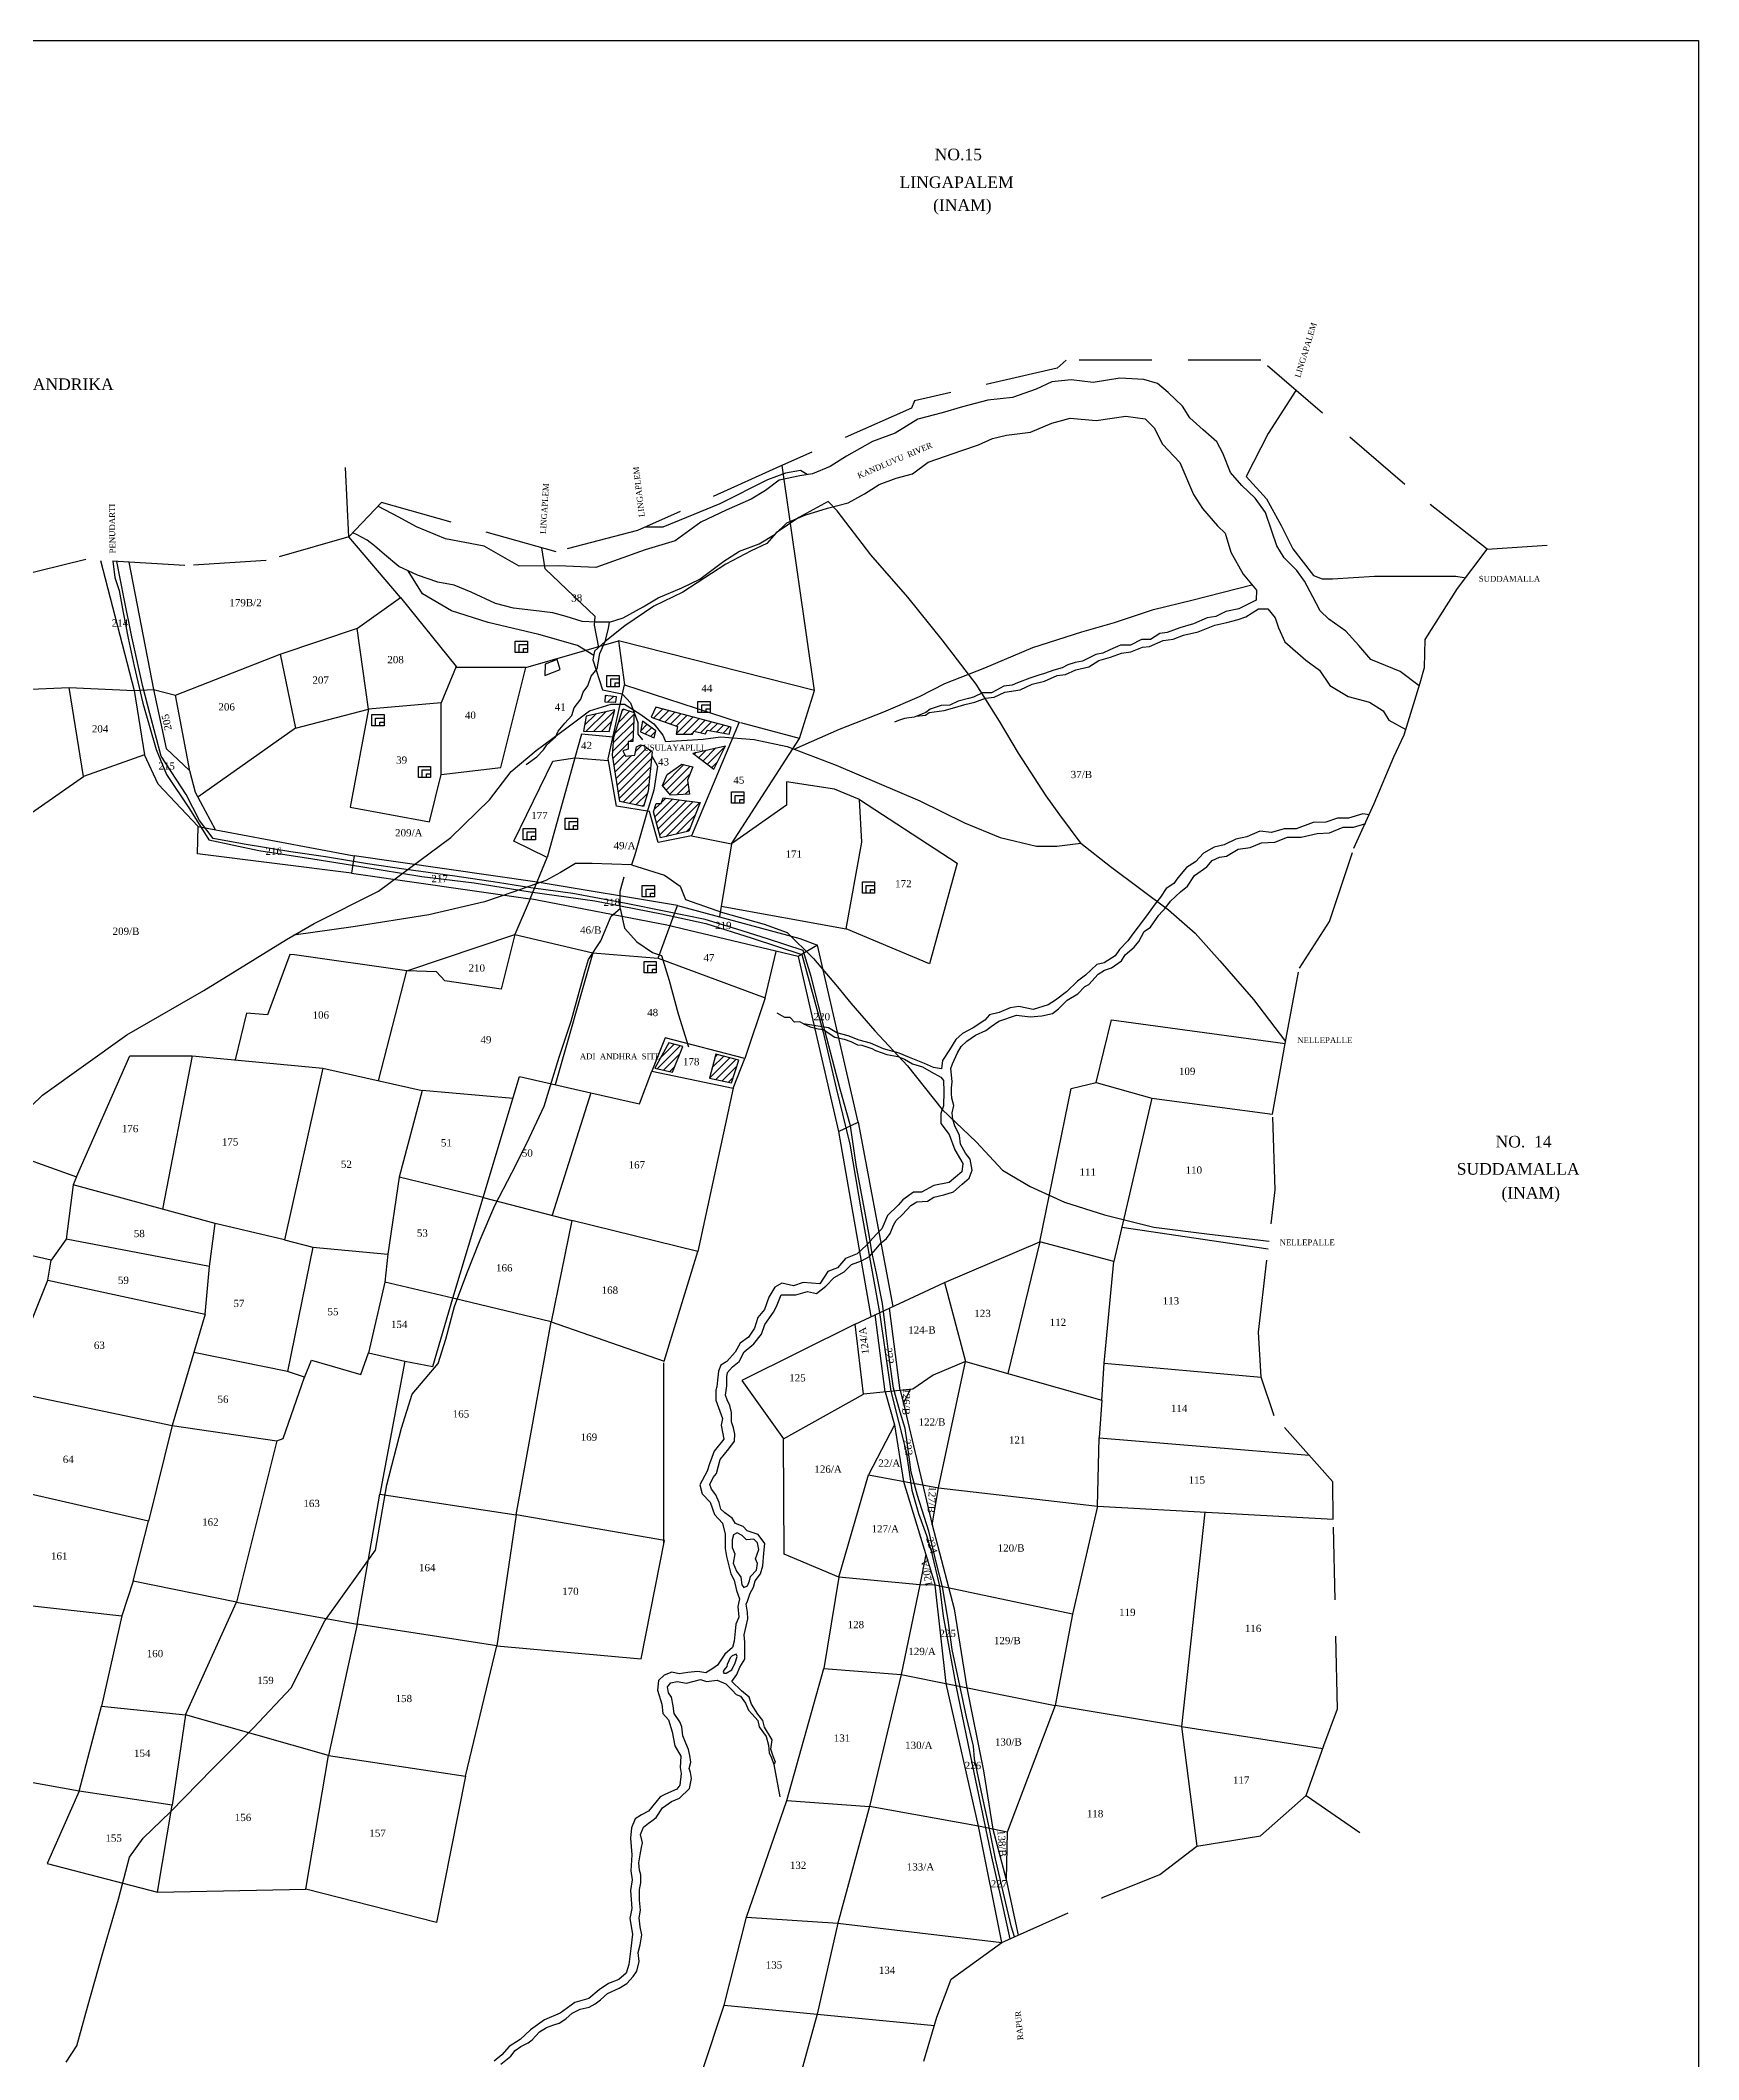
# Model space of a CAD drawing. Header units: millimetres. Extents: x -321 to 2151, y -865 to 603.
# Drawn here: x 1580 to 2151, y -92 to 603 of the extents above; entities that cross this region are included whole.
import ezdxf

# ---------------------------------------------------------------- set-up
doc = ezdxf.new("R2010")
doc.units = ezdxf.units.MM
doc.header["$MEASUREMENT"] = 0
for name, pattern in [('ACAD_ISO02W100', [15, 12, -3]), ('ACAD_ISO07W100', [3, 0, -3]), ('BORDER', [1.75, 0.5, -0.25, 0.5, -0.25, 0, -0.25])]:
    doc.linetypes.add(name, pattern=pattern)
for name, color, linetype in [('CARTTRACK', 30, 'ACAD_ISO02W100'), ('NALA', 4, 'Continuous'), ('SQUAREWELL', 5, 'Continuous'), ('SURVEY_BND', 7, 'Continuous'), ('SURVEY_NO', 7, 'Continuous'), ('TEXT', 7, 'Continuous'), ('VILLAGE_AREA', 1, 'Continuous')]:
    doc.layers.add(name, color=color, linetype=linetype)
for name, color, linetype, lineweight in [('FOOTPATH', 150, 'ACAD_ISO07W100', 30), ('ROAD', 1, 'Continuous', 25), ('VILL_BOUNDARY', 6, 'BORDER', 30)]:
    doc.layers.add(name, color=color, linetype=linetype, lineweight=lineweight)
doc.styles.get("Standard").update_dxf_attribs({"font": 'TIMES.TTF', "height": 3})

msp = doc.modelspace()

# ---------------------------------------------------------------- hatches: boundary and pattern name
at = {"layer": 'VILLAGE_AREA', "linetype": 'ByBlock'}
h = msp.add_hatch(dxfattribs=at)
h.set_pattern_fill('ANSI31', color=256, scale=15, angle=180, style=0)
h.paths.add_polyline_path([(1800.97, 256.56), (1796.07, 257.84), (1791.32, 249.11), (1797.39, 247.74)])
h.paths.add_polyline_path([(1820.25, 251.84), (1812.32, 253.91), (1810.09, 245.59), (1817.69, 244.02)])
h.paths.add_polyline_path([(1806.95, 340.47), (1794.15, 342.14), (1793.53, 340.13), (1791.8, 340.13), (1790.81, 337.32), (1793.3, 328.37), (1803.05, 330.62)])
h.paths.add_polyline_path([(1802.53, 348.22), (1804.37, 352.77), (1800.61, 353.69), (1795.55, 350.1), (1793.94, 346.34), (1796.71, 342.99), (1803.21, 343.4)])
h.paths.add_polyline_path([(1815.65, 359.96), (1804.38, 357.52), (1811.64, 351.95)])
h.paths.add_polyline_path([(1791.64, 373.35), (1790.07, 369.83), (1799.06, 366.65), (1798.64, 364.01), (1804.25, 364.01), (1804.7, 365), (1808.71, 364.14), (1809.33, 365.4), (1816.87, 364.01), (1817.6, 366.45)])
h.paths.add_polyline_path([(1778.1, 376.88), (1774.26, 377.34), (1774.14, 375.13), (1777.87, 374.98)])
h.paths.add_polyline_path([(1777.53, 372.39), (1767.68, 370.18), (1766.77, 365), (1775.64, 364.96)])
h = msp.add_hatch(dxfattribs=at)
h.set_pattern_fill('ANSI31', color=256, scale=15, angle=180, style=0)
h.paths.add_polyline_path([(1790.42, 357.89), (1787.53, 360.13), (1786.32, 360.38), (1785.03, 359.66), (1784.48, 356.79), (1781.26, 356.41), (1780.3, 358.24), (1782.16, 358.8), (1782.16, 361.45), (1783.75, 361.45), (1784.19, 371.41), (1780.26, 372.67), (1777.25, 362.99), (1776.7, 356.82), (1779.3, 340.81), (1787.41, 339.12), (1788.99, 344.34)])
h = msp.add_hatch(dxfattribs=at)
h.set_pattern_fill('ANSI31', color=256, scale=15, angle=180, style=0)
h.paths.add_polyline_path([(1791.09, 362.77), (1791.6, 365.19), (1787.03, 368.43), (1786.42, 364.78)])

# ---------------------------------------------------------------- linework, layer by layer
at = {"lineweight": 30}
msp.add_lwpolyline([(-321.13, 602.74), (2150.53, 602.74), (2150.53, -864.75), (-321.13, -864.75)], close=True, dxfattribs=at)
at = {"layer": 'CARTTRACK', "linetype": 'ByBlock'}
for points in [[(1843.77, 453.33), (1841.41, 454.69), (1836.31, 453.87), (1830.11, 451.52), (1813.64, 443.32), (1802.22, 438.54), (1794.01, 435.2), (1787.85, 435.2)], [(1850.95, 444.05), (1840.83, 438.52), (1833.11, 433.24), (1829.83, 429.65), (1824.51, 427.06), (1815.71, 422.55), (1800.95, 412.84), (1790.95, 408.02), (1781.04, 401.27), (1774.21, 395.89), (1770.58, 392.53), (1770, 389.53), (1773.27, 379.25), (1780.09, 377.87), (1782.91, 374.8), (1785.46, 368.03), (1785.46, 363.96), (1787.11, 362.1)], [(1938.02, 326.42), (1930.65, 336.3), (1925.98, 342.77), (1916.48, 357.52), (1909.89, 368.48), (1901.91, 381.2), (1890.17, 396.43), (1878.33, 411.11), (1865.67, 425.67), (1854.09, 440.8), (1850.95, 444.05)], [(1770.29, 391.03), (1764.66, 394.56), (1751.44, 398.31), (1733.92, 402.43), (1721.33, 406.42), (1711.4, 412.24), (1706.42, 420.19)], [(1562.01, 221.84), (1580.53, 239.79), (1609.54, 260.53), (1636.06, 275.77), (1664.52, 293.38), (1674.01, 298.86), (1696.18, 310.02), (1721.07, 328.49), (1734.36, 341.4), (1741.9, 351.12), (1750.43, 358.37), (1760.98, 366.2), (1768.84, 372.03), (1776.31, 374.29), (1780.91, 374.29), (1786.18, 370.98), (1791.01, 367.59), (1794.1, 363.68), (1794.94, 361.48), (1807.98, 362.31), (1813.93, 363.14), (1825.54, 362.16), (1836.8, 359.73), (1853.68, 353.33), (1882.51, 341.11), (1897.91, 333.49), (1910.12, 328.44), (1922.63, 325.51), (1929.65, 325.51), (1937.94, 326.48), (1948.13, 318.48), (1958.1, 310.97), (1968.13, 303.53), (1977.28, 295.55), (1985.71, 286.05), (1997.35, 272.65), (2008.34, 258.28)], [(1790.27, 356.5), (1792.28, 352.94), (1790.94, 344.7), (1788.55, 336.92), (1784.47, 322.43), (1783.27, 319.09), (1769.72, 319.45), (1763.95, 319.45), (1758.81, 316.45), (1753.79, 313.69), (1742.8, 309.72), (1732.63, 306.26), (1713.5, 301.88), (1687.52, 297.67), (1667.09, 294.87)], [(1783.27, 319.09), (1794.66, 315.44), (1800.06, 311.66), (1801.82, 307.09), (1814.57, 302.68), (1828.97, 298.6), (1836.84, 295.79), (1845.88, 286.76), (1854.16, 277.07), (1858.8, 271.39), (1867, 261.87), (1878.22, 249.93), (1890.18, 234.81), (1901.93, 223.71), (1910.99, 214.02), (1920.52, 208.35), (1932.31, 203.01), (1946.05, 198.59), (1963.03, 194.31), (1982.25, 191.99), (2002.74, 189.59)]]:
    msp.add_lwpolyline(points, dxfattribs=at)
at = {"layer": 'FOOTPATH', "linetype": 'ByBlock'}
for points in [[(2011.9, 482.32), (2002.38, 467.48), (1994.8, 452.67), (2001.86, 444.96), (2006.9, 435.76), (2010.9, 427.75), (2018.04, 418.57), (2021.01, 417.48), (2024.53, 417.48), (2039.01, 418.34), (2056.43, 418.34), (2067.01, 418.34), (2069.79, 417.88), (2070.3, 417.77)], [(1771.99, 393.83), (1770.5, 401.47), (1770.77, 404.44), (1753.62, 420.88), (1752.44, 428.12)], [(1839.28, 358.79), (1845.23, 361.49), (1854.82, 365.67), (1870.16, 371.69), (1882.37, 376.91), (1891.08, 381.49), (1904.9, 386.88), (1921.38, 393.84), (1938.26, 399.2), (1949.56, 402.38), (1962.88, 406.86), (1976.08, 410.15), (1996.82, 415.38)], [(1779.34, 304.05), (1779.33, 309.99), (1780.76, 314.86)], [(1588.7, -93.03), (1592.35, -87.4), (1596.04, -74.09), (1601.06, -56.13), (1606.77, -36.88), (1610.46, -22.44), (1615.16, -15.91), (1624.64, -6.83), (1639.11, 7.91), (1653.17, 22.11), (1666.12, 35.84), (1677.72, 58.89), (1689.92, 75.86), (1695.19, 83.15), (1699.05, 105.67), (1704.07, 125.15), (1707.81, 136.87), (1716.73, 147.45), (1719.4, 155.8), (1722.34, 167.01), (1726.65, 178.45), (1731.23, 190.04), (1736.3, 201.81), (1742.09, 213.03), (1747.28, 223.29), (1753.18, 236.02), (1758.41, 252.83), (1762.57, 265.3), (1767.06, 281.85), (1768.48, 286.43), (1772.7, 292.9), (1776.25, 301.33), (1779.34, 304.05), (1780.91, 297.2), (1785.14, 292.59), (1790.52, 288.84), (1793.6, 287.81), (1796.2, 279.24), (1799.39, 267.78), (1802.89, 256.36)]]:
    msp.add_lwpolyline(points, dxfattribs=at)
at = {"layer": 'NALA', "linetype": 'ByBlock'}
for points in [[(2054.38, 380.62), (2047.78, 385.54), (2037.75, 389.66), (2033.54, 394.54), (2029.11, 399.4), (2023.29, 403.6), (2020.33, 406.4), (2017.78, 411.28), (2014.84, 416.69), (2012.25, 420.33), (2007.86, 424.67), (2005.32, 428.83), (2003.7, 433.85), (2001.45, 440.27), (1997.9, 445.18), (1993.31, 449.57), (1989.43, 454.01), (1986.77, 460.65), (1984.74, 464.58), (1980.02, 468.77), (1975.47, 472.82), (1972.86, 476.84), (1967.95, 481.58), (1964.3, 484.73), (1959.55, 486.08), (1951.29, 486.5), (1942.17, 485.07), (1934.58, 485.97), (1927.97, 485.27), (1922.52, 482.73), (1914.43, 479.9), (1905.91, 478.95), (1897.24, 476.62), (1890.23, 474.57), (1881.85, 472.39), (1874.05, 467.54), (1866.22, 464.71), (1857.22, 459.66), (1851.69, 456.14), (1845.53, 453.63), (1841.22, 452.89), (1834.12, 451.41), (1829.36, 447.89), (1824.43, 444.88), (1815.89, 441.07), (1807.1, 436.92), (1798.34, 430.49), (1787.94, 427.44), (1770.99, 421.38), (1758.18, 421.95), (1744.57, 421.84), (1732.57, 428.65), (1719.21, 431.26), (1709.25, 435.31), (1703.25, 438.73), (1695.98, 442.41)], [(1775.66, 402.53), (1780.39, 404.06), (1787.34, 407.78), (1792.43, 410.89), (1800.55, 414.34), (1806.75, 417.39), (1815, 423.51), (1820.45, 426.98), (1827.23, 429.51), (1832.68, 432.83), (1836.79, 436.76), (1842.92, 439.42), (1850.72, 441.73), (1857.84, 443.56), (1863.52, 446.71), (1868.49, 449.94), (1874.33, 452.1), (1880.02, 453.54), (1885.39, 457.59), (1896.96, 461.63), (1902.65, 463.55), (1907.53, 465.77), (1912.35, 466.87), (1920.59, 467.98), (1927.93, 471.07), (1934.23, 472.78), (1943.19, 471.91), (1953.38, 473.46), (1960.06, 472.53), (1963.12, 469.39), (1966.05, 463.77), (1971.95, 457.53), (1976.66, 446.42), (1979.82, 441.66), (1984.9, 435.64), (1987.64, 433.22), (1989.49, 426.67), (1993.76, 419.09), (1998.35, 413.54), (1998.31, 410.07), (1992.35, 407.13), (1987.79, 406.21), (1984.38, 404.52), (1981.41, 404.02), (1976.71, 402), (1972.03, 400.54), (1967.61, 398.97), (1965.12, 398.64), (1961.91, 396.56), (1958.76, 396.56), (1955.02, 394.61), (1951.53, 394.61), (1947.87, 392.97), (1945.44, 391.88), (1943.07, 391.4), (1938.48, 389.09), (1936.02, 388.66), (1933.42, 387.82), (1931.53, 386.82), (1928.61, 386.06), (1925.4, 384.88), (1923.48, 384.25), (1920.32, 383.3), (1916.12, 381.7), (1914.33, 380.85), (1911.46, 380.48), (1908.94, 379.15), (1907.12, 378.22), (1904.13, 378.22), (1900.99, 376.78), (1899.21, 376.22), (1895.66, 375.38), (1892.87, 374.02), (1889.9, 373.83), (1886.01, 372.62), (1884.56, 371.49), (1880.51, 369.91), (1877.25, 369.39), (1875.2, 368.73), (1873.84, 368.13)], [(1747.02, 353.61), (1750.67, 356.19), (1752.94, 358.67), (1754.11, 360.32), (1757.16, 362.98), (1758.05, 364.99), (1760.35, 367.81), (1762.8, 370.4), (1763.55, 373.04), (1765.85, 376.02), (1766.59, 378.46), (1768.3, 380.64), (1769.35, 384.01), (1771.45, 386.54), (1772.37, 391.73), (1774.21, 395.89), (1775.34, 400.38), (1775.66, 402.53), (1770.97, 402.5), (1766.31, 402.77), (1760.8, 404.48), (1756.18, 405.72), (1749.51, 406.55), (1742.67, 407.33), (1736.51, 408.93), (1728.14, 412.85), (1722.24, 415.27), (1716.61, 416.26), (1709.61, 418.73), (1703.23, 421.65), (1698.27, 425.83), (1694.79, 428.83), (1692.32, 430.76), (1688.81, 432.63), (1687.32, 433.27)], [(1881.21, 370.19), (1884.5, 370.51), (1885.73, 371.42), (1890.89, 372.19), (1894.51, 373.18), (1898.01, 374.18), (1901.42, 375), (1905.16, 376.37), (1908.13, 376.73), (1911.76, 378.5), (1917.06, 379.28), (1921.17, 381.23), (1925.4, 382.21), (1929.81, 384.15), (1932.62, 384.56), (1936.19, 386.17), (1940.62, 387.19), (1944.15, 389.33), (1948.1, 390.46), (1951.86, 391.87), (1955.09, 392.37), (1959.09, 393.91), (1961.59, 394.21), (1966.28, 396.22), (1969.69, 396.64), (1973.3, 398.07), (1978.32, 399.25), (1984, 401.53), (1988.16, 402.43), (1992.04, 403.51), (1994.69, 404.37), (1999.11, 407.08), (2002.26, 407.11), (2004.77, 404.03), (2005.98, 400.58), (2008.12, 395.78), (2015.33, 389.44), (2020.05, 386.07), (2023.61, 380.76), (2029.96, 376.95), (2037.26, 375.03), (2041.92, 371.98), (2043.91, 368.79), (2049.76, 365.62)], [(2037.09, 336.21), (2034.96, 336.57), (2030.03, 335.1), (2026.25, 335.1), (2022.25, 333.68), (2017.87, 333.55), (2011.99, 331.41), (2007.94, 331.41), (2003.57, 330.13), (1999.53, 330.64), (1995.1, 328.63), (1991.23, 327.86), (1987.3, 325.93), (1983.84, 325.13), (1980.15, 323.09), (1977.35, 320.05), (1974.27, 318.08), (1971.35, 314.6), (1969.92, 312.64), (1967.31, 310.91), (1965.32, 307.91), (1963.49, 305.59), (1961.12, 302.27), (1959.54, 300.14), (1955.79, 295.27), (1954.05, 292.85), (1951.19, 289.93), (1949.7, 287.74), (1945.89, 285.34), (1943.44, 284.79), (1939.48, 281.06), (1936.8, 278.97), (1933.03, 275.28), (1929.19, 272.52), (1926.68, 270.87), (1921.46, 269.26), (1916.6, 270.26), (1913.56, 269.83), (1909.85, 268.28), (1906.45, 267.45), (1904.91, 265.56), (1900.92, 262.91), (1897.17, 260.96), (1894.92, 258.89), (1892.75, 255.38), (1890.36, 251.67), (1889.91, 248.8), (1887.22, 249.32), (1884.15, 250.72), (1878.92, 252.69), (1875.34, 254.18), (1869.96, 255.72), (1865.56, 257.64), (1861.68, 258.74), (1857.84, 260.18), (1853.89, 261.27), (1851.13, 262.94), (1843.9, 264.15), (1842.42, 264.32), (1841.17, 264.97), (1839.41, 264.89), (1837.88, 266.53), (1836.04, 266.53), (1833.43, 268.03)], [(1832.26, 9.44), (1832.8, 10.29), (1832.08, 12.31), (1831.25, 14.69), (1831.7, 17.91), (1829.09, 22.28), (1828.44, 24.6), (1826.72, 26.76), (1824.57, 30.18), (1823.72, 32.61), (1821.1, 34.83), (1817.77, 38.05), (1819.52, 40.44), (1820.51, 42.93), (1822.27, 45.69), (1822.27, 49.2), (1822.27, 51.5), (1822.02, 54.05), (1822.69, 57.09), (1823.26, 59.59), (1823.15, 61.88), (1822.77, 64.61), (1823.22, 65.61), (1824.16, 68.39), (1825.31, 70.42), (1825.79, 72.66), (1827.73, 75.02), (1828.5, 77.76), (1828.81, 82.2), (1829.15, 85.45), (1826.87, 88.57), (1823.1, 89.91), (1821.76, 91.32), (1819.03, 92.34), (1817.94, 94.18), (1815.43, 96.01), (1814.07, 97.36), (1813.4, 99.58), (1812.31, 102.24), (1810.79, 104.17), (1810.29, 105.79), (1811.4, 108.26), (1812.57, 109.56), (1813.2, 112.21), (1813.79, 114.37), (1816.82, 118.12), (1818.72, 120.75), (1818.89, 123.13), (1818.41, 125.31), (1817.69, 127.39), (1817.69, 130.54), (1817.09, 132.98), (1816.23, 134.93), (1815.62, 136.53), (1816.1, 139.73), (1816.1, 142.83), (1816.32, 144.4), (1818.03, 146.35), (1820.38, 148.09), (1822.07, 151.5), (1825.39, 154.17), (1828.07, 157.5), (1829.19, 160.91), (1832.1, 165.12), (1833.21, 167.08), (1834.83, 171.11), (1839.82, 171.11), (1843.81, 172.19), (1846.94, 171.55), (1850.17, 174.09), (1852.97, 177.03), (1856.48, 179.02), (1858.98, 181.49), (1862.45, 182.8), (1865.22, 184.25), (1867.38, 186.8), (1869.16, 188.98), (1871.08, 190.48), (1872.29, 192.18), (1873.41, 195.06), (1874.32, 196.69), (1876.54, 198.77), (1879.44, 201.84), (1881.46, 203.06), (1885.14, 203.26), (1887.35, 204.73), (1890.76, 205.52), (1894.07, 206.51), (1897.02, 209.2), (1899.44, 211.23), (1900.51, 213.93), (1899.87, 217.72), (1898.22, 219.83), (1896.53, 222.95), (1896.19, 225.87), (1894.54, 229.24), (1893.87, 231.37), (1893.65, 233.73), (1894.2, 236.27), (1893.52, 238.79), (1893.42, 240.35), (1893.42, 242.35), (1893.67, 244.37), (1893.38, 246.73), (1893.19, 248.92), (1893.72, 250.6), (1895.52, 254.4), (1896.73, 256.57), (1898.65, 258.34), (1901.7, 260.44), (1905.22, 261.98), (1907.1, 263.45), (1909.75, 265.26), (1915.8, 267.36), (1920.47, 266.78), (1924.5, 267.09), (1928.22, 267.84), (1930.19, 269.52), (1933.24, 272.49), (1936.88, 274.61), (1939.24, 277.2), (1940.72, 277.89), (1943.89, 281.42), (1946.08, 282.8), (1948.43, 283.58), (1951.91, 286.01), (1953.15, 288.11), (1956.29, 290.72), (1957.84, 292.65), (1959.68, 296.1), (1961.86, 297.64), (1964.79, 301.75), (1967.2, 304.38), (1968.78, 306.58), (1972.26, 309.76), (1974.57, 311.71), (1977.07, 315.41), (1981.27, 318.35), (1983.06, 320.55), (1985.69, 321.72), (1988.03, 322.07), (1992.03, 324.39), (1996.22, 324.96), (2000.15, 326.61), (2004.72, 326.8), (2008.99, 328.54), (2013.74, 328.54), (2019.29, 329.85), (2023.46, 330.07), (2028.21, 332.04), (2031.81, 332.04), (2036.02, 333.3)], [(1842.42, 264.32), (1844.75, 263.28), (1847.52, 262.58), (1849.38, 262.32), (1851.3, 260.98), (1853.29, 259.75), (1856.46, 259.05), (1858.75, 258.27), (1861.09, 257.1), (1862.52, 256.96), (1865.94, 255.87), (1867.27, 255.13), (1871.13, 253.82), (1874.92, 253.05), (1877.28, 252.12), (1880.01, 250.52), (1883.41, 249.51), (1886.39, 247.76), (1889.73, 245.98), (1890.63, 244.82), (1890.82, 241.06), (1890.65, 236.12), (1889.71, 233.49), (1889.71, 230.04), (1892.6, 226.3), (1894.61, 221), (1897.36, 216.26), (1896.92, 213.34), (1892.57, 209.68), (1887.37, 208.73), (1883.08, 206.37), (1880.36, 206.37), (1876.64, 203.76), (1875, 201.93), (1871.34, 198.4), (1869.47, 193.81), (1867.55, 191.94), (1864.12, 188.11), (1860.99, 185.19), (1856.91, 183.56), (1854.13, 180.39), (1850.87, 179.12), (1848.05, 174.88), (1842.31, 175.32), (1839.07, 174.14), (1835.05, 175.13), (1832.57, 173.71), (1830.53, 170.25), (1829.01, 166.08), (1826.8, 163.24), (1825.62, 159.58), (1823.54, 156.49), (1820.7, 154.4), (1818.93, 151.29), (1816.09, 148.11), (1814.01, 146.85), (1813.21, 144.77), (1812.83, 141.74), (1812.7, 139.38), (1812.33, 138.23), (1812.33, 134.84), (1814.62, 128.49), (1814.13, 126.22), (1815, 121.45), (1811.76, 117.28), (1810.14, 112.86), (1809.3, 110.41), (1806.83, 105.67), (1807.61, 102.61), (1810.37, 99.76), (1811.8, 95.5), (1814.63, 92.52), (1815.54, 88.77), (1815.48, 83.81), (1815.94, 80.99), (1817.48, 75.12), (1818.56, 72.84), (1819.37, 69.37), (1820.41, 66.51), (1819.92, 63.84), (1820.24, 60.11), (1819.14, 57.71), (1818.95, 55.32), (1818.62, 51.9), (1818.08, 49.76), (1815.38, 47.43), (1812.86, 43.63), (1811.26, 42.5), (1808.89, 41.02), (1806.09, 41.44), (1802.68, 41.09), (1799.63, 40.67), (1797.14, 41.25), (1794.53, 40.19), (1792.6, 38.38), (1792.27, 35.07), (1793.68, 30.2), (1794.1, 27.05), (1795.96, 24.87), (1797.3, 20.66), (1798.24, 15.86), (1800.21, 12.29), (1800.03, 8.4), (1800.33, 6.34), (1799.95, 2.36), (1798.83, 1), (1795.02, -0.79), (1793.16, -1.71), (1791.66, -3.52), (1789.12, -6.62), (1786.7, -7.82), (1784.55, -9.21), (1783.28, -12.39), (1782.93, -15.91), (1783.41, -21.66), (1783, -27.11), (1783.53, -30.18), (1782.99, -33.9), (1783.41, -40.07), (1782.68, -43.58), (1783.62, -48.92), (1783, -53.92), (1782.41, -59.37), (1781.43, -62.33), (1778.87, -64.48), (1775.39, -65.93), (1772.17, -68.11), (1768.63, -71.03), (1763.83, -72.49), (1758.77, -76.12), (1753.33, -78.45), (1748.56, -81.89), (1744.94, -85.13), (1741.12, -87.6), (1738.63, -90.42), (1736, -92.59)], [(1821.98, 70.35), (1823.18, 70.93), (1823.87, 72.64), (1824.26, 74.16), (1826.27, 76.35), (1826.67, 78.57), (1825.95, 80.28), (1827.08, 83.43), (1826.61, 85.7), (1825.33, 86.96), (1822.91, 86.75), (1821.38, 88.24), (1819.61, 89.16), (1818.42, 88.47), (1817.9, 86.79), (1817.9, 84.11), (1818.8, 81.89), (1818.27, 78.75), (1819.42, 76.02), (1820.95, 73.96), (1821.27, 71.29), (1821.98, 70.35)], [(1738.3, -93.66), (1741.74, -90.9), (1743.26, -88.96), (1745.19, -87.55), (1747.73, -86.37), (1749.08, -85.28), (1751.6, -82.59), (1754.04, -81), (1756.58, -80.1), (1758.43, -79.53), (1760.64, -78.03), (1762.9, -76.11), (1765.61, -74.78), (1768.69, -74.07), (1770.73, -72.95), (1772.63, -71.52), (1775.05, -69.39), (1779.05, -67.48), (1781.68, -65.94), (1783.89, -63.54), (1785.15, -61.72), (1785.91, -58.32), (1785.55, -55.24), (1786.24, -52.66), (1786.88, -49.11), (1786.22, -46.41), (1785.86, -43.36), (1786.36, -40.66), (1786.03, -37.26), (1786.03, -34.79), (1786.03, -33.58), (1786.48, -31.28), (1786.48, -28.57), (1786.05, -26.86), (1785.77, -24.39), (1786.22, -21.59), (1786.7, -19.07), (1787.01, -17.53), (1786.41, -14.66), (1787.41, -12.11), (1789.14, -10.76), (1790.23, -9.93), (1791.73, -8.79), (1793.89, -5.49), (1797.05, -3.3), (1799.78, -2.14), (1803.25, 1.21), (1803.92, 4.66), (1803.58, 6.72), (1803.16, 8.12), (1803.69, 10.29), (1803.34, 12.59), (1802.92, 14.57), (1802, 16.77), (1801, 19.31), (1800.56, 22.43), (1799.9, 24.18), (1798, 27.02), (1797.57, 29.59), (1797.02, 32.61), (1796.06, 34.06), (1795.62, 36.15), (1796.87, 37.58), (1799, 37.98), (1802.19, 37.45), (1807.06, 38.67), (1809.13, 38.05), (1812.79, 38.43), (1815.74, 37.16), (1817.9, 35.05), (1819.27, 33.58), (1820.78, 32.98), (1822.49, 30.52), (1823.58, 28.15), (1824.81, 26.8), (1826.78, 24.58), (1827.2, 22.39), (1829.62, 19.03), (1830.44, 16.11), (1830.68, 13.37), (1831.38, 12.13), (1832.26, 9.44), (1834.33, -1.68)]]:
    msp.add_lwpolyline(points, dxfattribs=at)
msp.add_lwpolyline([(1815.83, 40.84), (1817.78, 42.03), (1818.98, 44.47), (1819.64, 46.67), (1819.28, 47.38), (1817.93, 46.84), (1817.28, 46.12), (1816.78, 45.14), (1816.21, 43.82), (1816.05, 43.18), (1815.06, 41.86), (1814.85, 41.19), (1815, 40.86), (1815.68, 40.86), (1815.83, 40.84)], close=True, dxfattribs=at)
at = {"layer": 'ROAD', "linetype": 'ByBlock'}
for points in [[(1604.72, 423.54), (1605.48, 417.88), (1606.95, 413.44), (1608.28, 405.91), (1610, 397.03), (1612.16, 387.41), (1615.06, 374.71), (1619.69, 358.71), (1623.22, 350.12), (1631.21, 338.36), (1637.76, 327.61), (1655.08, 323.97), (1673.64, 321.1), (1690.07, 318.46), (1711.17, 314.98), (1729.09, 312.86), (1748.42, 309.8), (1770.62, 306.63), (1793.56, 302.16), (1808.81, 298.83), (1824.85, 293.85), (1841.87, 288.2), (1849.26, 261.5), (1853.75, 242.24), (1858.46, 222.93), (1862.48, 199.29), (1868.64, 164.94), (1872.54, 137.87), (1877.77, 117.01), (1879.71, 103.8), (1882.07, 95.87), (1884.77, 88.2), (1886.39, 83), (1889.29, 70.85), (1890.59, 60.54), (1894.92, 36.62), (1901.12, 6.73), (1907.15, -22.33), (1910.73, -38), (1913.44, -50.59)], [(1915.09, -49.85), (1914.04, -46.54), (1911.59, -36.27), (1908.57, -22.99), (1906.37, -12.15), (1904.1, -1.67), (1901.29, 11.4), (1900.99, 15.77), (1898.61, 25.8), (1893.66, 49.07), (1892.24, 59.11), (1890.35, 70.63), (1888.28, 78.61), (1885.55, 89.74), (1881.67, 102.03), (1879.47, 110.03), (1878.06, 121.21), (1877.47, 125.05), (1875.78, 130.67), (1874.53, 135.21), (1873.5, 138.99), (1872.12, 148.67), (1870.9, 157.85), (1869.62, 168.08), (1867.56, 178.51), (1865.94, 185.83), (1865.16, 191.07), (1863.54, 199.91), (1860.75, 215.11), (1858.68, 229.25), (1855.13, 241.81), (1849.83, 262), (1845.15, 280.65), (1842.36, 289.58), (1830.09, 293.52), (1819.57, 296.93), (1808.63, 300.21), (1795.12, 302.98), (1781.39, 305.72), (1763.1, 309.16), (1748.69, 311.09), (1737.2, 312.94), (1722.45, 315.1), (1704.93, 317.52), (1692.45, 319.35), (1678, 321.82), (1666.08, 323.53), (1649.95, 326.17), (1639.34, 328.11), (1634.61, 334.35), (1630, 343.19), (1621.37, 356.43), (1617.47, 371.14), (1615.15, 380.45), (1611.33, 397.51), (1608.66, 410.59), (1606.17, 423.45)]]:
    msp.add_lwpolyline(points, dxfattribs=at)
at = {"layer": 'SQUAREWELL', "linetype": 'ByBlock'}
for points in [[(1743.29, 396.03), (1747.49, 396.03), (1747.49, 392.15), (1743.29, 392.15)], [(1744.62, 394.84), (1747.49, 394.84), (1747.49, 392.15), (1744.62, 392.15)], [(1746.12, 393.44), (1747.49, 393.44), (1747.49, 392.15), (1746.12, 392.15)], [(1774.83, 384.22), (1779.04, 384.22), (1779.04, 380.34), (1774.83, 380.34)], [(1776.16, 383.02), (1779.04, 383.02), (1779.04, 380.34), (1776.16, 380.34)], [(1777.66, 381.63), (1779.04, 381.63), (1779.04, 380.34), (1777.66, 380.34)], [(1806.11, 375.3), (1810.31, 375.3), (1810.31, 371.42), (1806.11, 371.42)], [(1693.89, 370.74), (1698.1, 370.74), (1698.1, 366.87), (1693.89, 366.87)], [(1695.22, 369.55), (1698.1, 369.55), (1698.1, 366.87), (1695.22, 366.87)], [(1807.43, 374.1), (1810.31, 374.1), (1810.31, 371.42), (1807.43, 371.42)], [(1808.94, 372.71), (1810.31, 372.71), (1810.31, 371.42), (1808.94, 371.42)], [(1696.72, 368.15), (1698.1, 368.15), (1698.1, 366.87), (1696.72, 366.87)], [(1709.92, 352.93), (1714.12, 352.93), (1714.12, 349.05), (1709.92, 349.05)], [(1711.25, 351.74), (1714.12, 351.74), (1714.12, 349.05), (1711.25, 349.05)], [(1712.75, 350.34), (1714.12, 350.34), (1714.12, 349.05), (1712.75, 349.05)], [(1817.68, 344.14), (1821.88, 344.14), (1821.88, 340.27), (1817.68, 340.27)], [(1819.01, 342.95), (1821.88, 342.95), (1821.88, 340.27), (1819.01, 340.27)], [(1820.51, 341.56), (1821.88, 341.56), (1821.88, 340.27), (1820.51, 340.27)], [(1760.5, 335.11), (1764.7, 335.11), (1764.7, 331.23), (1760.5, 331.23)], [(1761.82, 333.91), (1764.7, 333.91), (1764.7, 331.23), (1761.82, 331.23)], [(1746.05, 331.54), (1750.25, 331.54), (1750.25, 327.66), (1746.05, 327.66)], [(1747.38, 330.35), (1750.25, 330.35), (1750.25, 327.66), (1747.38, 327.66)], [(1748.88, 328.95), (1750.25, 328.95), (1750.25, 327.66), (1748.88, 327.66)], [(1763.32, 332.52), (1764.7, 332.52), (1764.7, 331.23), (1763.32, 331.23)], [(1862.73, 313.14), (1866.93, 313.14), (1866.93, 309.26), (1862.73, 309.26)], [(1786.96, 311.9), (1791.16, 311.9), (1791.16, 308.02), (1786.96, 308.02)], [(1788.29, 310.7), (1791.16, 310.7), (1791.16, 308.02), (1788.29, 308.02)], [(1789.79, 309.31), (1791.16, 309.31), (1791.16, 308.02), (1789.79, 308.02)], [(1864.05, 311.94), (1866.93, 311.94), (1866.93, 309.26), (1864.05, 309.26)], [(1865.56, 310.55), (1866.93, 310.55), (1866.93, 309.26), (1865.56, 309.26)], [(1787.62, 285.76), (1791.82, 285.76), (1791.82, 281.88), (1787.62, 281.88)], [(1788.95, 284.56), (1791.82, 284.56), (1791.82, 281.88), (1788.95, 281.88)], [(1790.45, 283.17), (1791.82, 283.17), (1791.82, 281.88), (1790.45, 281.88)]]:
    msp.add_lwpolyline(points, close=True, dxfattribs=at)
at = {"layer": 'SURVEY_BND', "linetype": 'ByBlock'}
for points in [[(1846.25, 379.07), (1835.08, 456.49)], [(1662.32, 391.55), (1689.02, 400.49), (1703.79, 411.07), (1686.02, 431.89)], [(1600.51, 423.8), (1612.1, 379.02)], [(1610.23, 423.2), (1618.74, 379.41)], [(1703.79, 411.07), (1722.99, 387.28), (1717.73, 374.84), (1692.71, 372.62), (1688.81, 400.42)], [(1746.86, 386.95), (1778.81, 396.1), (1780.9, 380.96), (1820.36, 368.16), (1803.95, 329.06), (1792.45, 326.78), (1789.46, 337.37), (1778.16, 339.2), (1775.3, 355.46), (1780.9, 380.96)], [(1841.1, 362.56), (1846.25, 379.07), (1778.81, 396.1)], [(1640.16, 331.07), (1633.26, 343.89), (1631.26, 351.39), (1626.4, 377.4), (1662.32, 391.55), (1667.6, 366.08), (1634.08, 342.37)], [(1717.72, 350.1), (1738.26, 352.51), (1746.86, 386.95), (1722.99, 386.95)], [(1561.89, 326.91), (1552.54, 378.47), (1589.76, 380.02)], [(1634.19, 332.18), (1620.42, 346.78), (1615.67, 356.94), (1594.69, 349.39), (1589.76, 380.02), (1612.1, 379.02), (1615.67, 356.94)], [(1612.1, 379.02), (1618.74, 379.41), (1626.4, 377.4)], [(1618.74, 379.41), (1623.16, 359.09), (1631.26, 351.39)], [(1667.6, 366.08), (1692.71, 372.62), (1686.5, 338.9), (1713.78, 333.88), (1717.72, 350.1), (1717.73, 374.84)], [(1776.96, 363.01), (1766.07, 363.99), (1763.77, 355.85), (1775.38, 354.98)], [(1803.95, 329.06), (1817.71, 326.25), (1841.1, 362.56), (1820.96, 367.93)], [(1770, 288.77), (1792.45, 286.91), (1799.16, 305.07), (1841.23, 293.74), (1847.3, 291.36), (1840.62, 287.48), (1795.47, 298.24), (1748.35, 307.36), (1754.3, 321.55), (1742.77, 327.22), (1756.26, 354.68), (1763.77, 355.85), (1754.3, 321.55)], [(1562.2, 326.81), (1594.69, 349.39)], [(1814.11, 304.81), (1857.14, 297), (1862.55, 326.82), (1861.71, 341.47), (1853.16, 345.06), (1836.67, 347.63), (1836.67, 339.56), (1817.71, 326.25)], [(1861.71, 341.47), (1895.32, 319.59), (1885.79, 284.94), (1857.14, 297)], [(1686.97, 316.17), (1633.94, 322.79), (1634.19, 332.18), (1687.8, 322.14)], [(1799.13, 304.99), (1750.76, 313.1), (1687.8, 322.14), (1686.97, 316.17), (1748.35, 307.36)], [(1817.71, 326.25), (1813.51, 301.21)], [(1748.35, 307.36), (1743.11, 295.08)], [(1706.01, 282.6), (1743.11, 295.08), (1738.45, 276.2), (1719.01, 279.07), (1716.21, 282.2), (1706.01, 282.6)], [(1743.11, 295.08), (1770, 288.77), (1757.04, 243.34)], [(1696.19, 244.73), (1706.01, 282.6), (1667.25, 288.05), (1665.67, 288.14), (1657.98, 267.39), (1650.73, 267.97), (1646.93, 251.89)], [(1792.45, 286.91), (1829.27, 273.31), (1833.08, 289.27)], [(1840.62, 287.48), (1854.5, 227.27), (1861.23, 230.46), (1847.3, 291.36)], [(1829.27, 273.31), (1822.25, 252.36)], [(1943.2, 244.09), (1948.47, 265.72), (2008.19, 257.51)], [(1769.31, 240.53), (1785.98, 236.8), (1790.29, 248), (1818.26, 242.2), (1822.25, 252.36), (1794.84, 259.55), (1790.29, 248)], [(1592.28, 211.73), (1610.6, 253.29), (1632.06, 253.29), (1621.83, 200.58)], [(1632.06, 253.29), (1677.09, 249.05), (1663.83, 189.97), (1640.03, 195.64)], [(1677.09, 249.05), (1711.23, 241.33)], [(1732.2, 204.53), (1744.77, 246.16), (1769.31, 240.53), (1755.98, 198.43)], [(1923.8, 189.34), (1934.63, 242.04), (1943.2, 244.09), (1962.3, 238.78), (1949.29, 182.57)], [(1742.5, 238.62), (1711.23, 241.33), (1703.32, 211.61)], [(1818.26, 242.2), (1806.07, 185.98)], [(1962.3, 238.78), (2003.91, 233.22)], [(1861.23, 230.46), (1873.22, 167.07)], [(1854.5, 227.27), (1865.68, 163.56)], [(1475.76, 171.57), (1478.12, 171.73), (1480.9, 179.92), (1494.76, 178.75), (1497.56, 183.07), (1500.58, 182.48), (1504.78, 188.14), (1518.08, 188.88), (1529.4, 195.93), (1553.46, 210.66), (1561.94, 215.99), (1564.01, 221.81), (1592.28, 211.73), (1591.09, 208.92), (1588.77, 190.17), (1583.58, 183.04), (1546.65, 191.38)], [(1638.05, 180.78), (1640.03, 195.64), (1591.09, 208.92)], [(1721.83, 169.98), (1732.2, 204.53), (1703.32, 211.61), (1699.42, 185.02)], [(1732.2, 204.53), (1762.76, 196.69), (1755.6, 161.73), (1794.56, 148.21), (1806.07, 185.98), (1762.76, 196.69)], [(1547.31, 191.23), (1539.68, 168.35), (1575.03, 157.82), (1582.38, 176.17), (1583.58, 183.04)], [(1582.38, 176.17), (1636.53, 164.43), (1638.05, 180.78), (1588.77, 190.17)], [(1663.83, 189.97), (1673.59, 187.45), (1664.93, 144.66), (1632.64, 151.2)], [(1890.96, 175.33), (1923.8, 189.34)], [(1946, 147.61), (1949.29, 182.57), (1923.8, 189.34), (1912.8, 143.95)], [(1952.03, 194.41), (2002.44, 186.95)], [(1673.59, 187.45), (1699.42, 185.02), (1698.38, 175.39)], [(1670.72, 142.65), (1673.2, 148.61), (1690.12, 143.64), (1692.78, 151.14), (1705.26, 148.24), (1714.94, 146.45), (1721.83, 169.98), (1698.38, 175.39), (1692.75, 151.15)], [(1860.22, 161.02), (1890.96, 175.33), (1898.25, 148.08), (1887.05, 143.39), (1880.12, 138.65), (1863.1, 136.9)], [(1705.26, 148.24), (1696.61, 102.48), (1743.61, 95.32), (1755.6, 161.73), (1721.83, 169.98)], [(1636.53, 164.43), (1625.24, 126.05), (1661.2, 120.84), (1663.44, 121.69), (1670.75, 142.73), (1664.93, 144.66)], [(1854.6, 73.9), (1835.83, 81.86), (1835.61, 121.5), (1863.1, 136.9), (1860.22, 161.02), (1821.22, 141.58), (1835.61, 121.5)], [(1870.56, 137.66), (1867.19, 164.27)], [(1875.77, 138.2), (1872.04, 166.52)], [(1794.37, 85.4), (1794.37, 147.65)], [(1870.56, 137.66), (1873.84, 126.37), (1864.82, 109.11), (1888.96, 104.65), (1898.25, 148.08)], [(1898.25, 148.08), (1945.12, 134.78), (1944.28, 121.82)], [(1945.12, 134.78), (1946, 147.61), (1999.96, 142.72)], [(1567.29, 138.24), (1625.24, 126.05), (1617.07, 93.24)], [(1875.77, 138.2), (1876.9, 133.68), (1879.28, 138.56)], [(1876.9, 133.68), (1886.72, 91.88), (1888.96, 104.65), (1943.62, 98.36), (1944.28, 121.82), (2016.47, 115.93)], [(1873.84, 126.37), (1876.89, 106.88), (1887.83, 71.16)], [(1661.2, 120.84), (1647.31, 65.26)], [(1611.83, 72.59), (1617.07, 93.24), (1562.35, 105.73), (1557.41, 78.96), (1556.6, 66.31)], [(1854.6, 73.9), (1864.82, 109.11)], [(1688.91, 57.69), (1696.61, 102.48)], [(1943.62, 98.36), (1935.05, 61.18), (1887.83, 71.16)], [(1943.62, 98.36), (2024.79, 93.88)], [(1743.61, 95.32), (1736.93, 50.33), (1786.64, 45.86), (1794.6, 86.57), (1743.61, 95.32)], [(1886.72, 91.88), (1894.38, 63.03), (1898.68, 35.86), (1904.43, 7.23), (1907.61, -12.8), (1912.2, -30.15)], [(1980.63, 96.32), (1972.52, 22.5), (1929.06, 29.77)], [(1884.6, 81.71), (1882.51, 71.3)], [(1629.8, 26.49), (1647.31, 65.26), (1611.83, 72.59), (1607.84, 60.58)], [(1882.51, 71.3), (1854.6, 73.9), (1849.42, 42.51)], [(1902.69, -11.76), (1891.62, 37.28), (1887.83, 71.16), (1882.51, 71.3), (1876.11, 40.39)], [(1554.99, 59.65), (1556.6, 66.31), (1607.84, 60.58), (1600.83, 29.5), (1629.8, 26.49), (1625.21, -4.51), (1593.17, 0.23), (1600.83, 29.5)], [(1647.31, 65.26), (1688.91, 57.69), (1678.97, 12.56), (1726.11, 5.42), (1716.12, -44.93), (1671.2, -33.4)], [(1726.11, 5.42), (1736.93, 50.33), (1688.91, 57.69)], [(1935.05, 61.18), (1929.06, 29.77)], [(1836.71, -2.99), (1849.42, 42.51), (1876.11, 40.39), (1865.2, -4.96)], [(1876.11, 40.39), (1929.06, 29.77), (1912.54, -13.85), (1902.69, -11.76)], [(1620.16, -34.53), (1671.2, -33.4), (1678.97, 12.56), (1629.8, 26.49)], [(1972.52, 22.5), (2021.18, 14.98)], [(1972.52, 22.5), (1977.79, -18.67)], [(1593.17, 0.23), (1543.41, 9.19)], [(1593.17, 0.23), (1582.2, -24.56), (1620.16, -34.53), (1625.21, -4.51)], [(1822.87, -43.08), (1836.71, -2.99), (1865.2, -4.96)], [(1854.33, -45.14), (1910.75, -51.79), (1902.69, -11.76), (1865.2, -4.96), (1854.33, -45.14)], [(1912.54, -13.85), (1912.2, -30.15), (1916.36, -49.28)], [(1815.19, -73.36), (1822.87, -43.08), (1854.33, -45.14), (1847.2, -76.45)], [(1800.14, -118.67), (1815.19, -73.36), (1847.2, -76.45), (1833.39, -126.41)], [(1847.2, -76.45), (1887.55, -80.32)]]:
    msp.add_lwpolyline(points, dxfattribs=at)
at = {"layer": 'VILL_BOUNDARY', "linetype": 'BORDER', "ltscale": 50}
msp.add_lwpolyline([(1883.92, -92.69), (1888.38, -77.51), (1893.32, -64.43), (1910.75, -51.79), (1945.38, -36.34), (1965.1, -28.35), (1977.79, -18.67), (1999.79, -15.08), (2015.48, -1.22), (2021.52, 15.94), (2026.24, 28.64), (2024.79, 93.88), (2024.67, 106.73), (2004.42, 129.46), (1999.96, 142.72), (1999.07, 158.22), (2004.81, 207.23), (2003.91, 233.22), (2008.19, 257.51), (2013.14, 283.49), (2023.44, 299.56), (2031.84, 324.72), (2038.86, 340.1), (2045.58, 356.2), (2049.19, 363.75), (2054.71, 381.69), (2056.22, 386.98), (2056.45, 396.58), (2067.53, 414.1), (2077.73, 427.62), (2049.42, 449.92), (1999.82, 492.75), (1932.84, 492.68), (1929.75, 490), (1880.67, 478.66), (1879.63, 476.23), (1834.18, 456.09), (1785.37, 434.09), (1757.3, 426.75), (1697.21, 443.71), (1686.02, 431.89), (1657.55, 423.71), (1629.6, 422.02), (1595.54, 424.1), (1480.47, 395.96)], dxfattribs=at)
at = {"layer": 'VILL_BOUNDARY', "linetype": 'ByBlock'}
for points in [[(1686.02, 431.89), (1684.8, 455.72)], [(2077.73, 427.62), (2098.38, 429.02)], [(2015.48, -1.22), (2033.88, -13.96)]]:
    msp.add_lwpolyline(points, dxfattribs=at)
at = {"layer": 'VILLAGE_AREA', "linetype": 'ByBlock'}
for points in [[(1753.46, 384.15), (1758.76, 386.21), (1757.66, 389.66), (1753.59, 388.09), (1753.46, 384.15)], [(1766.77, 365), (1775.64, 364.96), (1777.53, 372.39), (1767.68, 370.18), (1766.77, 365)], [(1787.03, 368.43), (1786.42, 364.78), (1791.09, 362.77), (1791.6, 365.19), (1787.03, 368.43)], [(1804.38, 357.52), (1811.64, 351.95), (1815.65, 359.96)], [(1804.38, 357.52), (1815.65, 359.96)], [(1795.55, 350.1), (1800.61, 353.69), (1804.37, 352.77), (1802.53, 348.22), (1803.21, 343.4), (1796.71, 342.99), (1793.94, 346.34), (1795.55, 350.1)], [(1790.81, 337.32), (1791.8, 340.13), (1793.53, 340.13), (1794.15, 342.14), (1806.95, 340.47), (1803.05, 330.62), (1793.3, 328.37), (1790.81, 337.32)], [(1791.32, 249.11), (1797.39, 247.74), (1800.97, 256.56), (1796.07, 257.84), (1791.32, 249.11)], [(1812.32, 253.91), (1810.09, 245.59), (1817.69, 244.02), (1820.25, 251.84), (1812.32, 253.91)]]:
    msp.add_lwpolyline(points, dxfattribs=at)
for points in [[(1774.14, 375.13), (1777.87, 374.98), (1778.1, 376.88), (1774.26, 377.34), (1774.14, 375.13)], [(1780.26, 372.67), (1784.19, 371.41), (1783.75, 361.45), (1782.16, 361.45), (1782.16, 358.8), (1780.3, 358.24), (1781.26, 356.41), (1784.48, 356.79), (1785.03, 359.66), (1786.32, 360.38), (1787.53, 360.13), (1790.42, 357.89), (1788.99, 344.34), (1787.41, 339.12), (1779.3, 340.81), (1776.7, 356.82), (1777.25, 362.99), (1780.26, 372.67)], [(1816.87, 364.01), (1817.6, 366.45), (1791.64, 373.35), (1790.07, 369.83), (1799.06, 366.65), (1798.64, 364.01), (1804.25, 364.01), (1804.7, 365), (1808.71, 364.14), (1809.33, 365.4), (1816.87, 364.01)]]:
    msp.add_lwpolyline(points, close=True, dxfattribs=at)

# ---------------------------------------------------------------- texts
at = {"layer": 'SURVEY_NO', "linetype": 'ByBlock'}
for s, height, p in [('179B/2', 2.5, (1644.89, 408.01)), ('38', 2.5, (1762.54, 409.63)), ('214', 2.5, (1604.39, 400.98)), ('208', 2.5, (1699.25, 388.41)), ('207', 2.5, (1673.47, 381.37)), ('44', 2.5, (1807.33, 378.56)), ('206', 2.5, (1641.12, 372.16)), ('40', 2.5, (1725.95, 369.27)), ('41', 2.5, (1756.86, 372.14)), ('204', 2.5, (1597.56, 364.59)), ('42', 2.5, (1765.92, 358.86)), ('39', 2.5, (1702.28, 353.84)), ('USULAYAPLLI', 2, (1787.35, 358.36)), ('43', 2.5, (1792.41, 353.23)), ('215', 2.5, (1620.46, 351.8)), ('45', 2.5, (1818.33, 346.92)), ('37/B ', 2.5, (1934.44, 348.88)), ('177', 2.5, (1748.77, 334.77)), ('209/A', 2.5, (1701.92, 328.83)), ('49/A', 2.5, (1777.1, 324.42)), ('216', 2.5, (1657.29, 322.45)), ('171', 2.5, (1836.29, 321.48)), ('217', 2.5, (1714.4, 313.03)), ('172', 2.5, (1874.01, 311.31)), ('218', 2.5, (1773.68, 304.92)), ('219', 2.5, (1812.05, 296.93)), ('209/B', 2.5, (1604.7, 294.92)), ('46/B', 2.5, (1765.59, 295.34)), ('47', 2.5, (1808.06, 285.85)), ('210', 2.5, (1727.2, 282.31)), ('106', 2.5, (1673.52, 266.12)), ('48', 2.5, (1788.68, 266.97)), ('220', 2.5, (1845.96, 265.55)), ('49', 2.5, (1731.29, 257.61)), ('ADI  ANDHRA  SITE', 2, (1765.48, 252.14)), ('178', 2.5, (1800.99, 250.06)), ('109', 2.5, (1971.68, 246.73)), ('176', 2.5, (1607.87, 227.02)), ('175', 2.5, (1642.3, 222.45)), ('51', 2.5, (1717.69, 222.14)), ('52', 2.5, (1683.26, 214.76)), ('50', 2.5, (1745.54, 218.62)), ('167', 2.5, (1782.27, 214.57)), ('111', 2.5, (1937.46, 212.07)), ('110', 2.5, (1973.98, 212.74)), ('58', 2.5, (1612, 190.92)), ('53', 2.5, (1709.43, 191.09)), ('166', 2.5, (1736.66, 179.12)), ('59', 2.5, (1606.53, 174.83)), ('168', 2.5, (1773, 171.43)), ('57', 2.5, (1646.29, 166.86)), ('113', 2.5, (1966.09, 167.77)), ('55', 2.5, (1678.65, 164.05)), ('154', 2.5, (1700.49, 159.66)), ('124-B', 2.5, (1878.51, 157.74)), ('123', 2.5, (1901.26, 163.42)), ('112', 2.5, (1927.21, 160.37)), ('63', 2.5, (1598.25, 152.48)), ('125', 2.5, (1837.55, 141.27)), ('56', 2.5, (1640.81, 133.88)), ('114', 2.5, (1968.9, 130.73)), ('165', 2.5, (1721.77, 128.86)), ('122/B', 2.5, (1882.09, 126.06)), ('169', 2.5, (1765.8, 120.85)), ('121', 2.5, (1913.16, 119.87)), ('64', 2.5, (1587.54, 113.2)), ('126/A', 2.5, (1846.22, 109.84)), ('22/A', 2.5, (1868.22, 111.91)), ('115', 2.5, (1975.02, 106.1)), ('163', 2.5, (1670.37, 98.04)), ('162', 2.5, (1635.52, 91.63)), ('127/A', 2.5, (1865.9, 89.29)), ('120/B', 2.5, (1909.3, 82.71)), ('161', 2.5, (1583.51, 79.94)), ('164', 2.5, (1710.14, 75.97)), ('170', 2.5, (1759.41, 67.8)), ('119', 2.5, (1951.1, 60.55)), ('128', 2.5, (1857.67, 56.35)), ('225', 2.5, (1889.26, 53.3)), ('116', 2.5, (1994.35, 55.03)), ('160', 2.5, (1616.45, 46.38)), ('129/A', 2.5, (1878.56, 47.11)), ('129/B', 2.5, (1908, 50.85)), ('159', 2.5, (1654.47, 37.13)), ('158', 2.5, (1702.1, 30.92)), ('154', 2.5, (1612.07, 12.07)), ('131', 2.5, (1852.9, 17.28)), ('130/A', 2.5, (1877.45, 14.81)), ('130/B', 2.5, (1908.36, 15.97)), ('226', 2.5, (1897.96, 7.86)), ('117', 2.5, (1990.27, 2.83)), ('118', 2.5, (1939.98, -8.73)), ('156', 2.5, (1646.75, -10.02)), ('157', 2.5, (1693.07, -15.42)), ('155', 2.5, (1602.23, -17.11)), ('132', 2.5, (1837.77, -26.47)), ('133/A', 2.5, (1878.02, -27.02)), ('227', 2.5, (1906.93, -32.85)), ('135', 2.5, (1829.49, -60.77)), ('134', 2.5, (1868.39, -62.59))]:
    msp.add_text(s, height=height, dxfattribs=at).set_placement(p)
for s, rotation, p in [('205', 102.25159, (1625.1, 365.6)), ('124/A', 96.80085, (1865.06, 150.78)), ('222', 277.46361, (1870.4, 152.74)), ('126/B', 268.65798, (1876.72, 138.98)), ('223', 278.90959, (1876.73, 121.15)), ('127/B', 266.72417, (1885.66, 105.26)), ('224', 287.02639, (1884.63, 87.23)), ('120/A', 99.47088, (1886.92, 70.93)), ('138/B', 273.59984, (1909.25, -13.15))]:
    msp.add_text(s, height=2.5, rotation=rotation, dxfattribs=at).set_placement(p)
at = {"layer": 'TEXT', "linetype": 'ByBlock'}
for s, height, p in [('NO.15', 4, (1887.61, 561.5)), ('LINGAPALEM', 4, (1875.53, 551.94)), ('(INAM)', 4, (1887.07, 544.08)), ('KASALANATIVARI  KHANDRIKA', 4, (1511.78, 482.43)), ('SUDDAMALLA', 2, (2074.87, 416.48)), ('NELLEPALLE', 2, (2012.39, 257.71)), ('NO.  14', 4, (2080.64, 221.79)), ('SUDDAMALLA', 4, (2067.28, 212.41)), ('(INAM)', 4, (2082.68, 204.18)), ('NELLEPALLE', 2, (2006.33, 188.13))]:
    msp.add_text(s, height=height, dxfattribs=at).set_placement(p)
for s, rotation, p in [('LINGAPALEM', 72.94807, (2013.39, 486.51)), ('KANDLUVU  RIVER', 23.07947, (1861.55, 451.89)), ('LINGAPLEM', 96.79037, (1787.84, 438.86)), ('LINGAPLEM', 86.4178, (1753.79, 432.84)), ('PENUDARTI', 90.69342, (1605.67, 426.2)), ('RAPUR', 95.08415, (1918.12, -85.3))]:
    msp.add_text(s, height=2, rotation=rotation, dxfattribs=at).set_placement(p)

doc.saveas('drawing.dxf')
